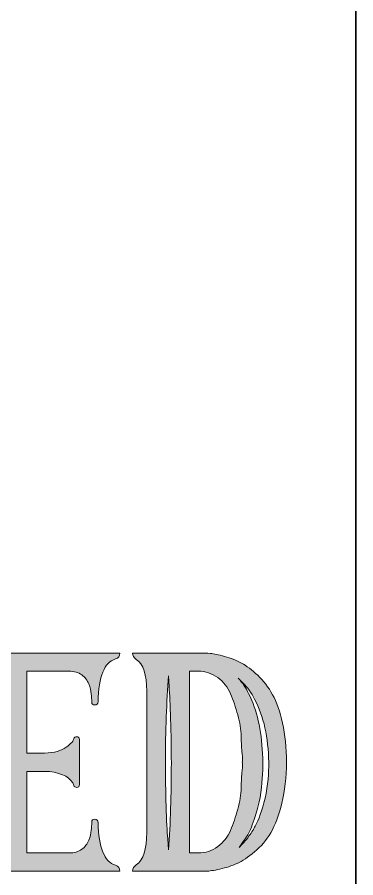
# Model space of a CAD drawing. Extents: x 68 to 882, y -1074 to 317.
# Drawn here: x 733.6 to 881.7, y -704 to -328.2 of the extents above; entities that cross this region are included whole.
import ezdxf

# ---------------------------------------------------------------- set-up
doc = ezdxf.new("R2010")
doc.units = 0
doc.header["$MEASUREMENT"] = 0
doc.layers.add('Layer 1', color=7, linetype='Continuous', lineweight=0)

# ---------------------------------------------------------------- blocks, each defined once
blk = doc.blocks.new('Block_7')
at = {"layer": 'Layer 1', "true_color": 0x000000, "transparency": 33554687}
h = blk.add_hatch(color=18, dxfattribs=at)
h.dxf.hatch_style = 2
edge = h.paths.add_edge_path()
edge.add_spline(control_points=[(728.42, -691.74), (729.22, -680.33), (729.61, -667.67), (729.61, -653.75), (729.61, -647.52), (729.51, -641.21), (729.31, -634.85), (729.12, -628.48), (728.88, -623.71), (728.62, -620.53), (728.62, -620.53), (728.42, -615.75), (728.42, -615.75), (727.49, -627.03), (727.03, -639.69), (727.03, -653.75), (727.03, -659.98), (727.13, -666.28), (727.33, -672.64), (727.52, -679.01), (727.75, -683.78), (728.02, -686.96), (728.02, -686.96), (728.42, -691.74), (728.42, -691.74)], knot_values=[0, 0, 0, 0, 1, 1, 1, 2, 2, 2, 3, 3, 3, 4, 4, 4, 5, 5, 5, 6, 6, 6, 7, 7, 7, 8, 8, 8, 8], degree=3, periodic=0)
edge = h.paths.add_edge_path()
edge.add_spline(control_points=[(756.27, -613.77), (756.27, -613.77), (737.77, -613.77), (737.77, -613.77), (737.77, -613.77), (737.77, -649.57), (737.77, -649.57), (737.77, -649.57), (743.93, -649.57), (743.93, -649.57), (748.44, -649.57), (751.86, -648.87), (754.18, -647.48), (756.5, -646.09), (757.92, -644.66), (758.45, -643.2), (758.59, -642.68), (758.98, -642.41), (759.65, -642.41), (760.44, -642.41), (760.84, -642.81), (760.84, -643.6), (760.84, -643.6), (760.84, -663.29), (760.84, -663.29), (760.84, -664.09), (760.44, -664.49), (759.65, -664.49), (758.98, -664.49), (758.59, -664.22), (758.45, -663.69), (757.26, -660.38), (753.68, -658.32), (747.71, -657.53), (747.71, -657.53), (737.77, -657.53), (737.77, -657.53), (737.77, -657.53), (737.77, -693.13), (737.77, -693.13), (737.77, -693.13), (756.27, -693.13), (756.27, -693.13), (758.52, -693.13), (760.38, -692.6), (761.84, -691.54), (763.29, -690.48), (764.32, -689.15), (764.92, -687.56), (765.52, -685.97), (765.88, -684.55), (766.01, -683.28), (766.14, -682.03), (766.21, -680.8), (766.21, -679.6), (766.21, -678.81), (766.68, -678.41), (767.6, -678.41), (768.53, -678.41), (769, -678.88), (769, -679.8), (769.26, -690.81), (771.78, -697.04), (776.56, -698.5), (777.88, -698.9), (778.54, -699.76), (778.54, -701.09), (778.54, -701.09), (712.9, -701.09), (712.9, -701.09), (712.9, -699.89), (713.43, -698.97), (714.5, -698.3), (717.54, -696.18), (719.07, -691.47), (719.07, -684.18), (719.07, -684.18), (719.07, -622.72), (719.07, -622.72), (719.07, -615.29), (717.54, -610.58), (714.5, -608.59), (713.43, -607.93), (712.9, -607), (712.9, -605.81), (712.9, -605.81), (778.54, -605.81), (778.54, -605.81), (778.54, -607.14), (777.88, -608), (776.56, -608.4), (771.78, -609.86), (769.26, -616.09), (769, -627.09), (769, -628.02), (768.53, -628.48), (767.6, -628.48), (766.68, -628.48), (766.21, -628.09), (766.21, -627.29), (766.21, -626.1), (766.14, -624.87), (766.01, -623.61), (765.88, -622.35), (765.52, -620.93), (764.92, -619.33), (764.32, -617.74), (763.29, -616.42), (761.84, -615.36), (760.38, -614.3), (758.52, -613.77), (756.27, -613.77)], knot_values=[0, 0, 0, 0, 1, 1, 1, 2, 2, 2, 3, 3, 3, 4, 4, 4, 5, 5, 5, 6, 6, 6, 7, 7, 7, 8, 8, 8, 9, 9, 9, 10, 10, 10, 11, 11, 11, 12, 12, 12, 13, 13, 13, 14, 14, 14, 15, 15, 15, 16, 16, 16, 17, 17, 17, 18, 18, 18, 19, 19, 19, 20, 20, 20, 21, 21, 21, 22, 22, 22, 23, 23, 23, 24, 24, 24, 25, 25, 25, 26, 26, 26, 27, 27, 27, 28, 28, 28, 29, 29, 29, 30, 30, 30, 31, 31, 31, 32, 32, 32, 33, 33, 33, 34, 34, 34, 35, 35, 35, 36, 36, 36, 37, 37, 37, 37], degree=3, periodic=0)
h = blk.add_hatch(color=18, dxfattribs=at)
h.dxf.hatch_style = 2
edge = h.paths.add_edge_path()
edge.add_spline(control_points=[(837.62, -681.39), (839.21, -678.61), (840.67, -674.57), (841.99, -669.26), (843.19, -663.43), (843.72, -658.19), (843.59, -653.55), (843.45, -642.68), (841.4, -633.46), (837.42, -625.9), (835.96, -623.11), (834.3, -620.8), (832.45, -618.94), (832.45, -618.94), (830.26, -616.75), (830.26, -616.75), (830.66, -617.28), (831.32, -618.08), (832.25, -619.14), (833.7, -621.26), (835.03, -623.71), (836.23, -626.5), (839.27, -633.79), (840.87, -642.87), (841, -653.75), (841.13, -657.86), (840.73, -662.9), (839.81, -668.86), (838.74, -674.17), (837.62, -678.15), (836.42, -680.8), (836.03, -682.12), (835.36, -683.58), (834.44, -685.17), (833.64, -686.5), (832.97, -687.5), (832.45, -688.16), (832.45, -688.16), (830.66, -690.74), (830.66, -690.74), (831.18, -690.22), (831.91, -689.42), (832.84, -688.36), (833.51, -687.83), (834.24, -686.9), (835.03, -685.57), (836.23, -684.11), (837.09, -682.72), (837.62, -681.39)], knot_values=[0, 0, 0, 0, 1, 1, 1, 2, 2, 2, 3, 3, 3, 4, 4, 4, 5, 5, 5, 6, 6, 6, 7, 7, 7, 8, 8, 8, 9, 9, 9, 10, 10, 10, 11, 11, 11, 12, 12, 12, 13, 13, 13, 14, 14, 14, 15, 15, 15, 16, 16, 16, 16], degree=3, periodic=0)
edge = h.paths.add_edge_path()
edge.add_spline(control_points=[(812.75, -693.13), (815.94, -693.13), (818.79, -692.2), (821.31, -690.35), (823.83, -688.49), (825.68, -686.14), (826.88, -683.28), (828.07, -680.43), (829.13, -677.35), (830.06, -674.04), (830.99, -670.72), (831.48, -667.6), (831.55, -664.69), (831.62, -661.77), (831.75, -659.25), (831.95, -657.13), (832.15, -655.01), (832.18, -653.81), (832.05, -653.55), (832.18, -653.15), (832.15, -651.89), (831.95, -649.77), (831.75, -647.65), (831.62, -645.13), (831.55, -642.21), (831.48, -639.29), (830.99, -636.18), (830.06, -632.86), (829.13, -629.55), (828.07, -626.46), (826.88, -623.61), (825.68, -620.76), (823.83, -618.41), (821.31, -616.55), (818.79, -614.69), (815.94, -613.77), (812.75, -613.77), (812.75, -613.77), (808.98, -613.77), (808.98, -613.77), (808.98, -613.77), (808.98, -693.13), (808.98, -693.13), (808.98, -693.13), (812.75, -693.13), (812.75, -693.13)], knot_values=[0, 0, 0, 0, 1, 1, 1, 2, 2, 2, 3, 3, 3, 4, 4, 4, 5, 5, 5, 6, 6, 6, 7, 7, 7, 8, 8, 8, 9, 9, 9, 10, 10, 10, 11, 11, 11, 12, 12, 12, 13, 13, 13, 14, 14, 14, 15, 15, 15, 15], degree=3, periodic=0)
edge = h.paths.add_edge_path()
edge.add_spline(control_points=[(799.83, -691.74), (800.62, -680.33), (801.02, -667.67), (801.02, -653.75), (801.02, -647.52), (800.92, -641.21), (800.72, -634.85), (800.52, -628.48), (800.29, -623.71), (800.02, -620.53), (800.02, -620.53), (799.83, -615.75), (799.83, -615.75), (798.9, -627.03), (798.43, -639.69), (798.43, -653.75), (798.43, -659.98), (798.53, -666.28), (798.73, -672.64), (798.93, -679.01), (799.16, -683.78), (799.43, -686.96), (799.43, -686.96), (799.83, -691.74), (799.83, -691.74)], knot_values=[0, 0, 0, 0, 1, 1, 1, 2, 2, 2, 3, 3, 3, 4, 4, 4, 5, 5, 5, 6, 6, 6, 7, 7, 7, 8, 8, 8, 8], degree=3, periodic=0)
edge = h.paths.add_edge_path()
edge.add_spline(control_points=[(813.95, -605.81), (815.27, -605.81), (816.66, -605.88), (818.12, -606.01), (819.58, -606.14), (821.64, -606.57), (824.29, -607.3), (826.94, -608.03), (829.39, -608.99), (831.65, -610.19), (833.9, -611.38), (836.29, -613.17), (838.81, -615.56), (841.33, -617.94), (843.49, -620.76), (845.28, -624.01), (847.07, -627.26), (848.52, -631.4), (849.65, -636.44), (850.78, -641.48), (851.34, -647.18), (851.34, -653.55), (851.34, -660.05), (850.68, -665.98), (849.35, -671.35), (848.03, -676.72), (846.4, -681.03), (844.48, -684.28), (842.56, -687.53), (840.2, -690.31), (837.42, -692.63), (834.63, -694.95), (832.08, -696.65), (829.76, -697.71), (827.44, -698.77), (824.92, -699.59), (822.2, -700.19), (819.48, -700.79), (817.56, -701.09), (816.43, -701.09), (815.31, -701.09), (814.15, -701.09), (812.95, -701.09), (812.82, -701.09), (812.69, -701.09), (812.56, -701.09), (812.56, -701.09), (784.11, -701.09), (784.11, -701.09), (784.11, -699.89), (784.64, -698.97), (785.7, -698.3), (788.75, -696.18), (790.28, -691.47), (790.28, -684.18), (790.28, -684.18), (790.28, -622.52), (790.28, -622.52), (790.28, -615.23), (788.75, -610.58), (785.7, -608.59), (784.64, -607.93), (784.11, -607), (784.11, -605.81), (784.11, -605.81), (813.95, -605.81), (813.95, -605.81)], knot_values=[0, 0, 0, 0, 1, 1, 1, 2, 2, 2, 3, 3, 3, 4, 4, 4, 5, 5, 5, 6, 6, 6, 7, 7, 7, 8, 8, 8, 9, 9, 9, 10, 10, 10, 11, 11, 11, 12, 12, 12, 13, 13, 13, 14, 14, 14, 15, 15, 15, 16, 16, 16, 17, 17, 17, 18, 18, 18, 19, 19, 19, 20, 20, 20, 21, 21, 21, 22, 22, 22, 22], degree=3, periodic=0)
at = {"layer": 'Layer 1'}
for points, knots in [([(756.27, -613.77), (756.27, -613.77), (737.77, -613.77), (737.77, -613.77), (737.77, -613.77), (737.77, -649.57), (737.77, -649.57), (737.77, -649.57), (743.93, -649.57), (743.93, -649.57), (748.44, -649.57), (751.86, -648.87), (754.18, -647.48), (756.5, -646.09), (757.92, -644.66), (758.45, -643.2), (758.59, -642.68), (758.98, -642.41), (759.65, -642.41), (760.44, -642.41), (760.84, -642.81), (760.84, -643.6), (760.84, -643.6), (760.84, -663.29), (760.84, -663.29), (760.84, -664.09), (760.44, -664.49), (759.65, -664.49), (758.98, -664.49), (758.59, -664.22), (758.45, -663.69), (757.26, -660.38), (753.68, -658.32), (747.71, -657.53), (747.71, -657.53), (737.77, -657.53), (737.77, -657.53), (737.77, -657.53), (737.77, -693.13), (737.77, -693.13), (737.77, -693.13), (756.27, -693.13), (756.27, -693.13), (758.52, -693.13), (760.38, -692.6), (761.84, -691.54), (763.29, -690.48), (764.32, -689.15), (764.92, -687.56), (765.52, -685.97), (765.88, -684.55), (766.01, -683.28), (766.14, -682.03), (766.21, -680.8), (766.21, -679.6), (766.21, -678.81), (766.68, -678.41), (767.6, -678.41), (768.53, -678.41), (769, -678.88), (769, -679.8), (769.26, -690.81), (771.78, -697.04), (776.56, -698.5), (777.88, -698.9), (778.54, -699.76), (778.54, -701.09), (778.54, -701.09), (712.9, -701.09), (712.9, -701.09), (712.9, -699.89), (713.43, -698.97), (714.5, -698.3), (717.54, -696.18), (719.07, -691.47), (719.07, -684.18), (719.07, -684.18), (719.07, -622.72), (719.07, -622.72), (719.07, -615.29), (717.54, -610.58), (714.5, -608.59), (713.43, -607.93), (712.9, -607), (712.9, -605.81), (712.9, -605.81), (778.54, -605.81), (778.54, -605.81), (778.54, -607.14), (777.88, -608), (776.56, -608.4), (771.78, -609.86), (769.26, -616.09), (769, -627.09), (769, -628.02), (768.53, -628.48), (767.6, -628.48), (766.68, -628.48), (766.21, -628.09), (766.21, -627.29), (766.21, -626.1), (766.14, -624.87), (766.01, -623.61), (765.88, -622.35), (765.52, -620.93), (764.92, -619.33), (764.32, -617.74), (763.29, -616.42), (761.84, -615.36), (760.38, -614.3), (758.52, -613.77), (756.27, -613.77)], [0, 0, 0, 0, 1, 1, 1, 2, 2, 2, 3, 3, 3, 4, 4, 4, 5, 5, 5, 6, 6, 6, 7, 7, 7, 8, 8, 8, 9, 9, 9, 10, 10, 10, 11, 11, 11, 12, 12, 12, 13, 13, 13, 14, 14, 14, 15, 15, 15, 16, 16, 16, 17, 17, 17, 18, 18, 18, 19, 19, 19, 20, 20, 20, 21, 21, 21, 22, 22, 22, 23, 23, 23, 24, 24, 24, 25, 25, 25, 26, 26, 26, 27, 27, 27, 28, 28, 28, 29, 29, 29, 30, 30, 30, 31, 31, 31, 32, 32, 32, 33, 33, 33, 34, 34, 34, 35, 35, 35, 36, 36, 36, 37, 37, 37, 37]), ([(813.95, -605.81), (815.27, -605.81), (816.66, -605.88), (818.12, -606.01), (819.58, -606.14), (821.64, -606.57), (824.29, -607.3), (826.94, -608.03), (829.39, -608.99), (831.65, -610.19), (833.9, -611.38), (836.29, -613.17), (838.81, -615.56), (841.33, -617.94), (843.49, -620.76), (845.28, -624.01), (847.07, -627.26), (848.52, -631.4), (849.65, -636.44), (850.78, -641.48), (851.34, -647.18), (851.34, -653.55), (851.34, -660.05), (850.68, -665.98), (849.35, -671.35), (848.03, -676.72), (846.4, -681.03), (844.48, -684.28), (842.56, -687.53), (840.2, -690.31), (837.42, -692.63), (834.63, -694.95), (832.08, -696.65), (829.76, -697.71), (827.44, -698.77), (824.92, -699.59), (822.2, -700.19), (819.48, -700.79), (817.56, -701.09), (816.43, -701.09), (815.31, -701.09), (814.15, -701.09), (812.95, -701.09), (812.82, -701.09), (812.69, -701.09), (812.56, -701.09), (812.56, -701.09), (784.11, -701.09), (784.11, -701.09), (784.11, -699.89), (784.64, -698.97), (785.7, -698.3), (788.75, -696.18), (790.28, -691.47), (790.28, -684.18), (790.28, -684.18), (790.28, -622.52), (790.28, -622.52), (790.28, -615.23), (788.75, -610.58), (785.7, -608.59), (784.64, -607.93), (784.11, -607), (784.11, -605.81), (784.11, -605.81), (813.95, -605.81), (813.95, -605.81)], [0, 0, 0, 0, 1, 1, 1, 2, 2, 2, 3, 3, 3, 4, 4, 4, 5, 5, 5, 6, 6, 6, 7, 7, 7, 8, 8, 8, 9, 9, 9, 10, 10, 10, 11, 11, 11, 12, 12, 12, 13, 13, 13, 14, 14, 14, 15, 15, 15, 16, 16, 16, 17, 17, 17, 18, 18, 18, 19, 19, 19, 20, 20, 20, 21, 21, 21, 22, 22, 22, 22]), ([(799.83, -691.74), (800.62, -680.33), (801.02, -667.67), (801.02, -653.75), (801.02, -647.52), (800.92, -641.21), (800.72, -634.85), (800.52, -628.48), (800.29, -623.71), (800.02, -620.53), (800.02, -620.53), (799.83, -615.75), (799.83, -615.75), (798.9, -627.03), (798.43, -639.69), (798.43, -653.75), (798.43, -659.98), (798.53, -666.28), (798.73, -672.64), (798.93, -679.01), (799.16, -683.78), (799.43, -686.96), (799.43, -686.96), (799.83, -691.74), (799.83, -691.74)], [0, 0, 0, 0, 1, 1, 1, 2, 2, 2, 3, 3, 3, 4, 4, 4, 5, 5, 5, 6, 6, 6, 7, 7, 7, 8, 8, 8, 8]), ([(812.75, -693.13), (815.94, -693.13), (818.79, -692.2), (821.31, -690.35), (823.83, -688.49), (825.68, -686.14), (826.88, -683.28), (828.07, -680.43), (829.13, -677.35), (830.06, -674.04), (830.99, -670.72), (831.48, -667.6), (831.55, -664.69), (831.62, -661.77), (831.75, -659.25), (831.95, -657.13), (832.15, -655.01), (832.18, -653.81), (832.05, -653.55), (832.18, -653.15), (832.15, -651.89), (831.95, -649.77), (831.75, -647.65), (831.62, -645.13), (831.55, -642.21), (831.48, -639.29), (830.99, -636.18), (830.06, -632.86), (829.13, -629.55), (828.07, -626.46), (826.88, -623.61), (825.68, -620.76), (823.83, -618.41), (821.31, -616.55), (818.79, -614.69), (815.94, -613.77), (812.75, -613.77), (812.75, -613.77), (808.98, -613.77), (808.98, -613.77), (808.98, -613.77), (808.98, -693.13), (808.98, -693.13), (808.98, -693.13), (812.75, -693.13), (812.75, -693.13)], [0, 0, 0, 0, 1, 1, 1, 2, 2, 2, 3, 3, 3, 4, 4, 4, 5, 5, 5, 6, 6, 6, 7, 7, 7, 8, 8, 8, 9, 9, 9, 10, 10, 10, 11, 11, 11, 12, 12, 12, 13, 13, 13, 14, 14, 14, 15, 15, 15, 15]), ([(837.62, -681.39), (839.21, -678.61), (840.67, -674.57), (841.99, -669.26), (843.19, -663.43), (843.72, -658.19), (843.59, -653.55), (843.45, -642.68), (841.4, -633.46), (837.42, -625.9), (835.96, -623.11), (834.3, -620.8), (832.45, -618.94), (832.45, -618.94), (830.26, -616.75), (830.26, -616.75), (830.66, -617.28), (831.32, -618.08), (832.25, -619.14), (833.7, -621.26), (835.03, -623.71), (836.23, -626.5), (839.27, -633.79), (840.87, -642.87), (841, -653.75), (841.13, -657.86), (840.73, -662.9), (839.81, -668.86), (838.74, -674.17), (837.62, -678.15), (836.42, -680.8), (836.03, -682.12), (835.36, -683.58), (834.44, -685.17), (833.64, -686.5), (832.97, -687.5), (832.45, -688.16), (832.45, -688.16), (830.66, -690.74), (830.66, -690.74), (831.18, -690.22), (831.91, -689.42), (832.84, -688.36), (833.51, -687.83), (834.24, -686.9), (835.03, -685.57), (836.23, -684.11), (837.09, -682.72), (837.62, -681.39)], [0, 0, 0, 0, 1, 1, 1, 2, 2, 2, 3, 3, 3, 4, 4, 4, 5, 5, 5, 6, 6, 6, 7, 7, 7, 8, 8, 8, 9, 9, 9, 10, 10, 10, 11, 11, 11, 12, 12, 12, 13, 13, 13, 14, 14, 14, 15, 15, 15, 16, 16, 16, 16])]:
    blk.add_open_spline(points, degree=3, knots=knots, dxfattribs=at)
blk = doc.blocks.new('Block_0')
at = {"layer": 'Layer 1', "color": 1, "lineweight": 35, "true_color": 0xff0000}
blk.add_open_spline([(675.92, 317.38), (675.92, 317.38), (269.82, 317.38), (269.82, 317.38), (269.82, 317.38), (68.48, 31.58), (68.48, 31.58), (68.48, 31.58), (68.48, -1074.32), (68.48, -1074.32), (68.48, -1074.32), (881.67, -1074.32), (881.67, -1074.32), (881.67, -1074.32), (881.67, 31.33), (881.67, 31.33), (881.67, 31.33), (675.92, 317.38), (675.92, 317.38)], degree=3, knots=[0, 0, 0, 0, 1, 1, 1, 2, 2, 2, 3, 3, 3, 4, 4, 4, 5, 5, 5, 6, 6, 6, 6], dxfattribs=at)
at = {"layer": 'Layer 1'}
blk.add_blockref('Block_7', (0, 0), dxfattribs=at)

msp = doc.modelspace()

# ---------------------------------------------------------------- block references
at = {"layer": 'Layer 1'}
msp.add_blockref('Block_0', (0, 0), dxfattribs=at)

doc.saveas('drawing.dxf')
